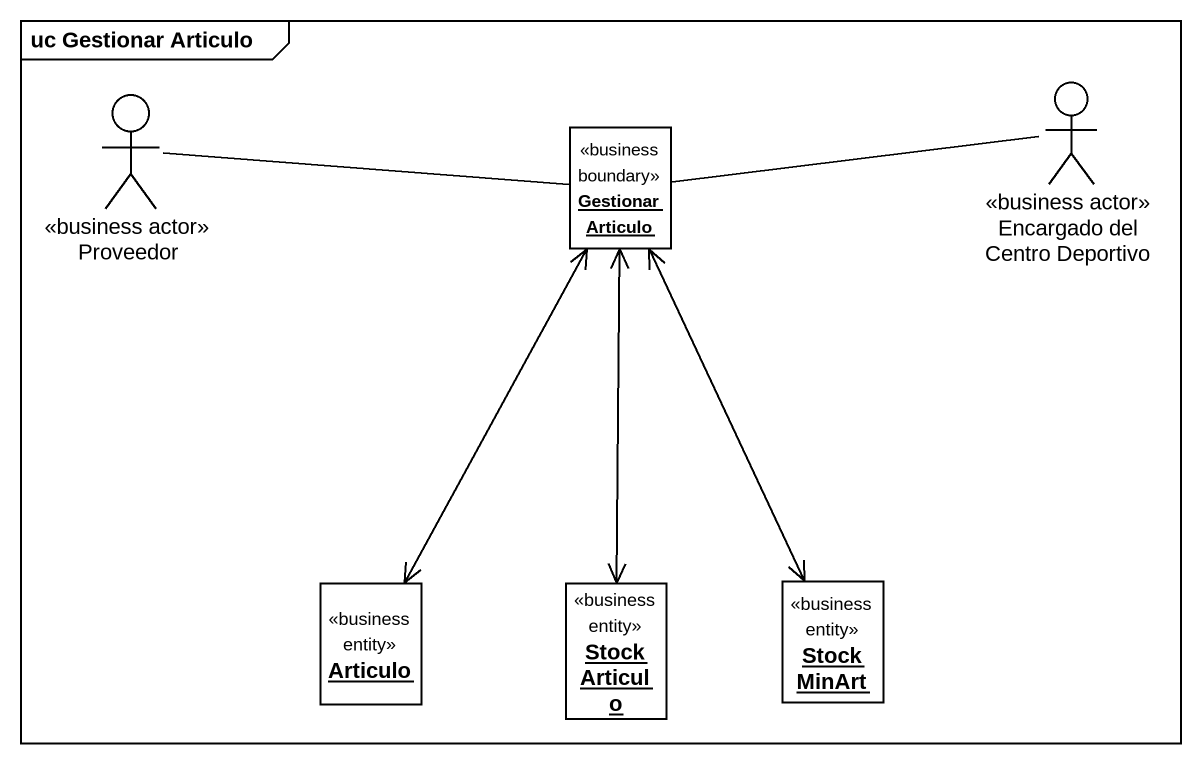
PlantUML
@startuml
mainframe uc Gestionar Articulo
allowmixing
hide circle
hide empty members
actor Proveedor <<business actor>>
object "Gestionar Articulo" as Gestionar_Articulo <<business boundary>>
actor "Encargado del Centro Deportivo" as Encargado_del_Centro <<business actor>>
object Articulo <<business entity>>
object StockArticulo <<business entity>>
object StockMinArt <<business entity>>
Proveedor -right- Gestionar_Articulo
Gestionar_Articulo -right- Encargado_del_Centro
Gestionar_Articulo <--> StockMinArt
Articulo <-up-> Gestionar_Articulo
StockArticulo <-up-> Gestionar_Articulo
@enduml
